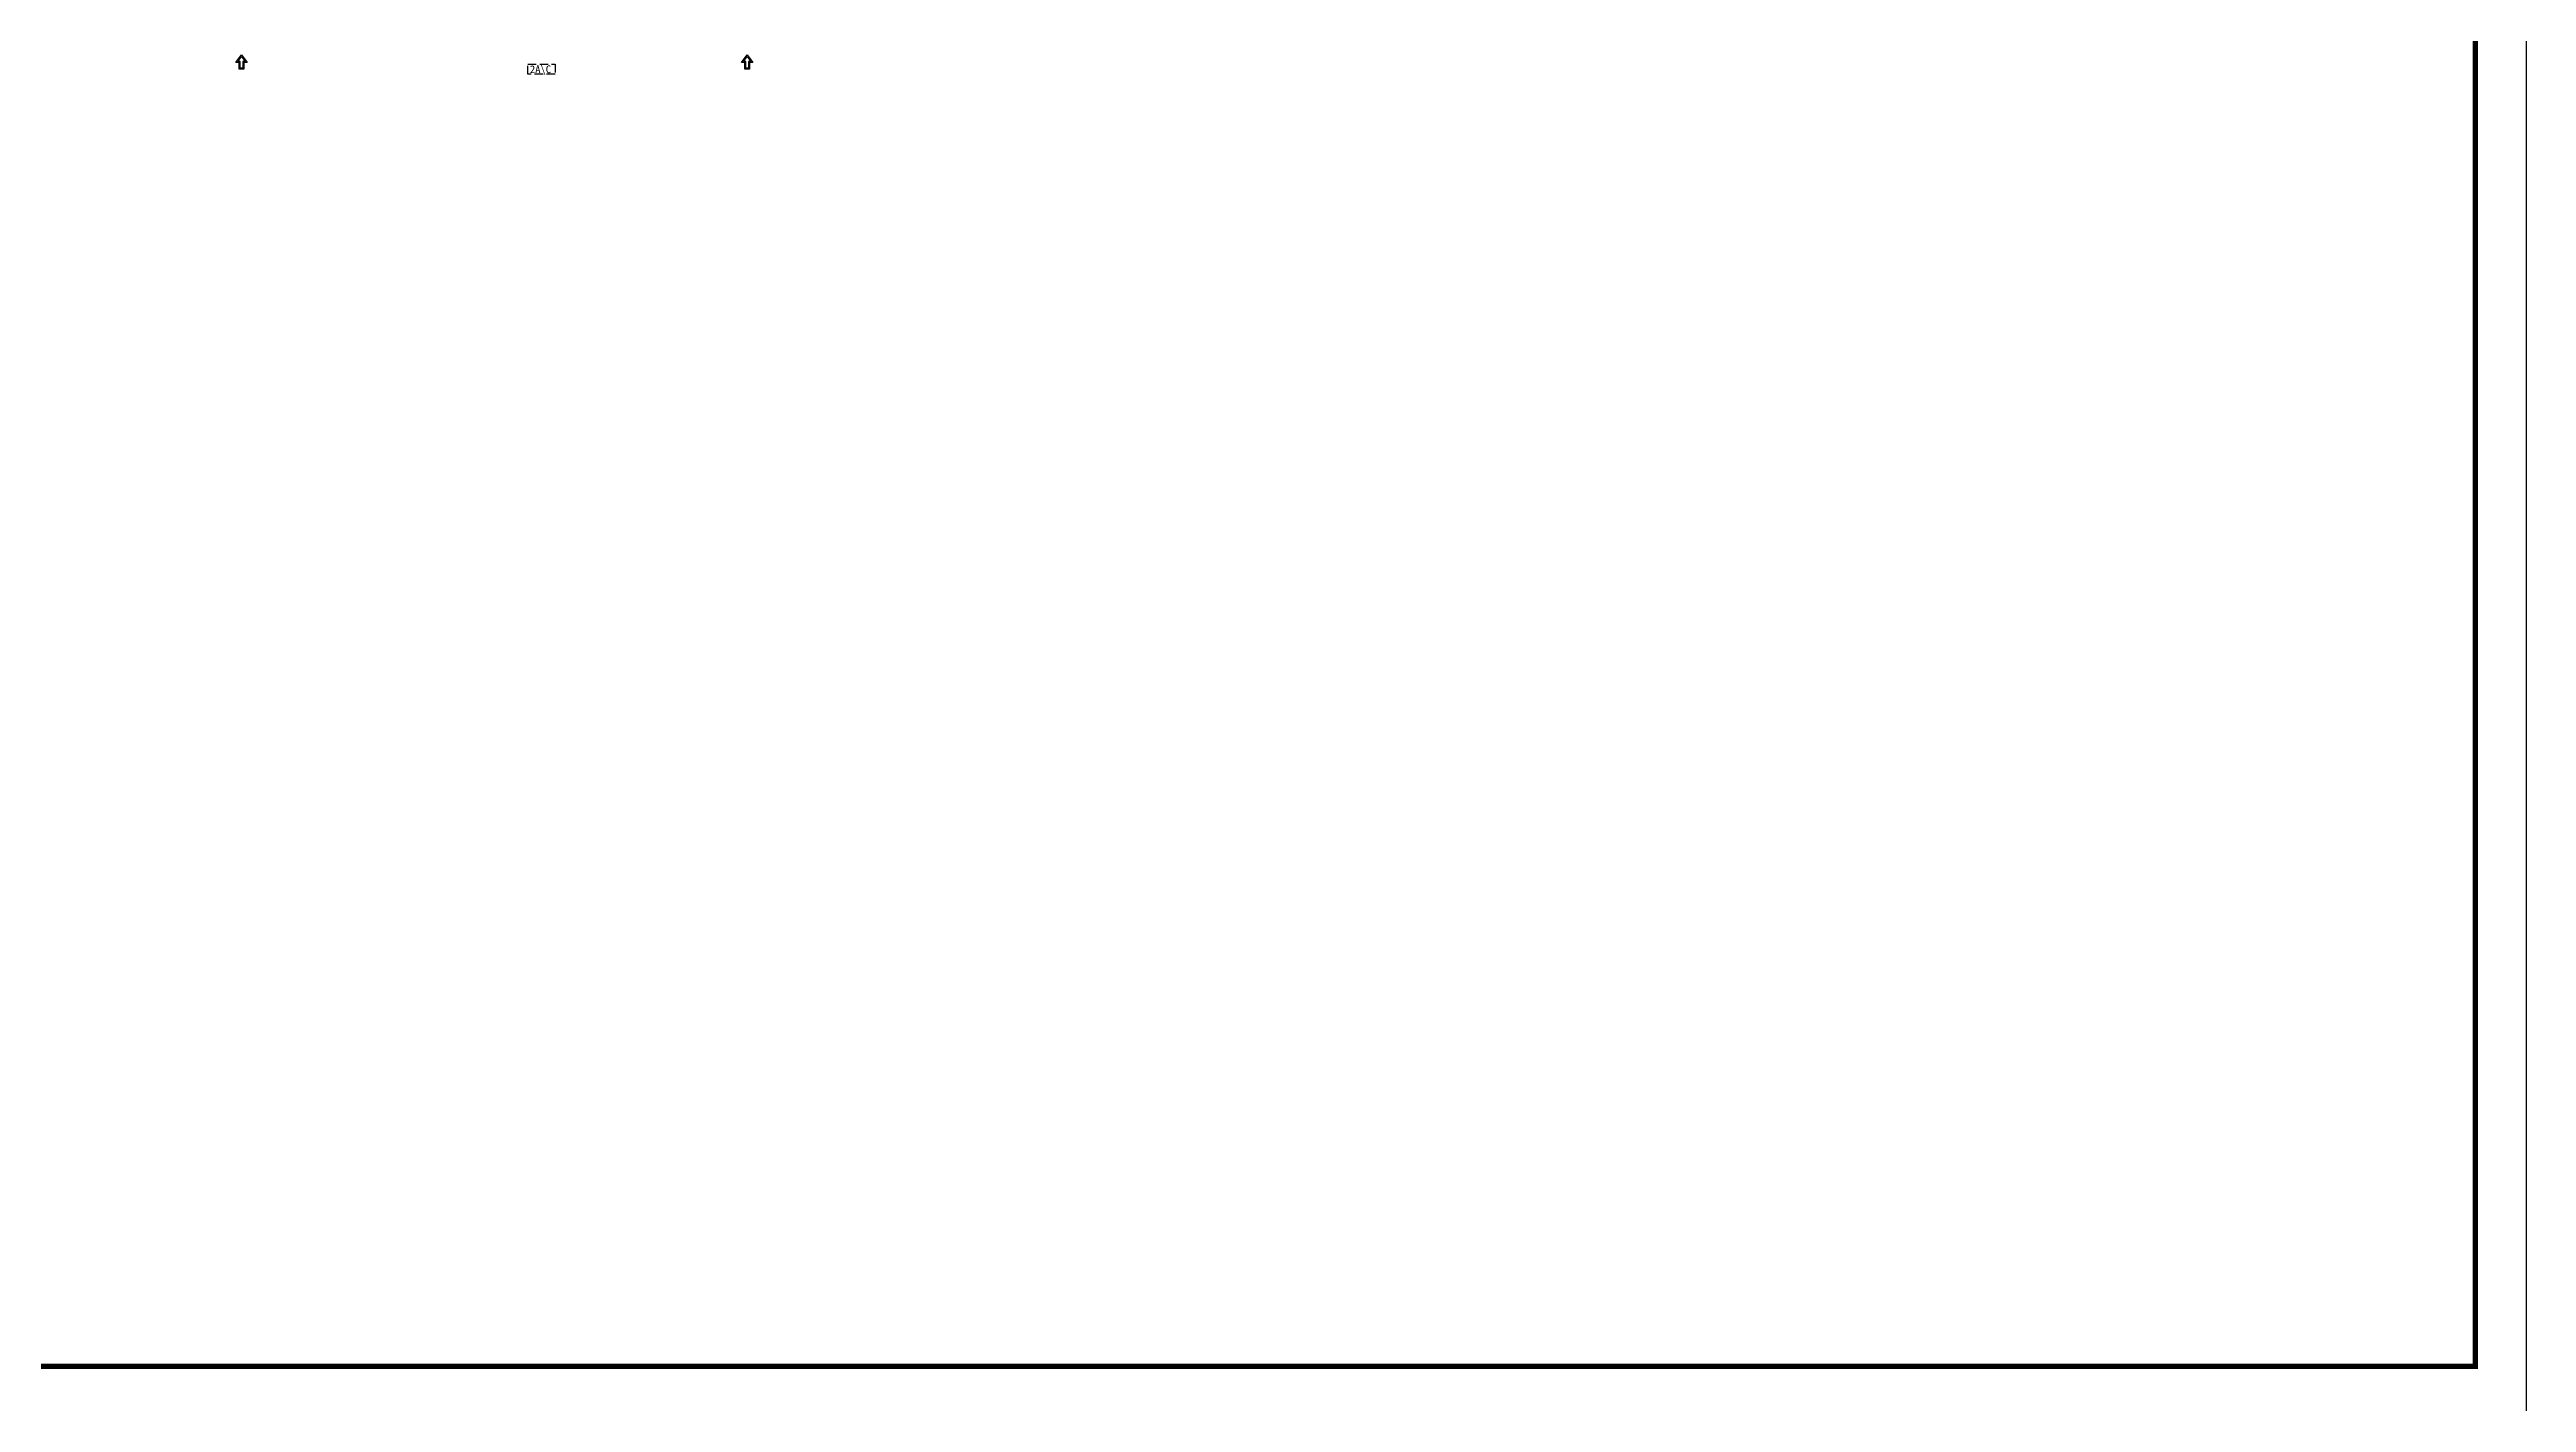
# Model space of a CAD drawing. Extents: x 196430 to 818205, y 904526 to 1974626.
# Drawn here: x 745588 to 818205, y 1618365 to 1658026 of the extents above; entities that cross this region are included whole.
import ezdxf

# ---------------------------------------------------------------- set-up
doc = ezdxf.new("R2010")
doc.units = 0
doc.header["$LTSCALE"] = 1000
doc.header["$MEASUREMENT"] = 0
doc.linetypes.add('arch-1#教学楼$0$DASH', pattern=[0.35, 0.25, -0.1])
doc.linetypes.add('arch-1#教学楼$0$HIDDEN2', pattern=[4.7625, 3.175, -1.5875])
for name, color, linetype in [('arch', 8, 'Continuous'), ('arch-1#教学楼$0$0-消防', 8, 'Continuous'), ('arch-1#教学楼$0$_0', 8, 'Continuous'), ('FRAME', 7, 'Continuous')]:
    doc.layers.add(name, color=color, linetype=linetype)
for name, color, linetype, lineweight in [('arch-1#教学楼$0$AC', 8, 'arch-1#教学楼$0$HIDDEN2', 25), ('arch-1#教学楼$0$PUB_TITLE', 8, 'Continuous', 25), ('PUB_TITLE', 4, 'Continuous', 25)]:
    doc.layers.add(name, color=color, linetype=linetype, lineweight=lineweight)
doc.styles.add('arch-1#教学楼$0$_TCH_DYN', font='')
doc.styles.get('arch-1#教学楼$0$_TCH_DYN').set_extended_font_data('SimSun')

# ---------------------------------------------------------------- blocks, each defined once
blk = doc.blocks.new('arch-1#教学楼$0$2AC')
at = {"layer": 'arch-1#教学楼$0$AC', "linetype": 'arch-1#教学楼$0$DASH'}
blk.add_lwpolyline([(5312920, 688661), (5313720, 688661), (5313720, 688361), (5312920, 688361)], close=True, dxfattribs=at)
at = {"layer": 'arch-1#教学楼$0$AC', "style": 'arch-1#教学楼$0$_TCH_DYN'}
blk.add_text('2A\\C', height=227.8, dxfattribs=at).set_placement((5312983, 688395))
blk = doc.blocks.new('arch-1#教学楼$0$平面标识')
at = {"layer": 'arch-1#教学楼$0$0-消防', "ltscale": 3}
blk.add_lwpolyline([(0, 422), (-168, 199), (-68, 199), (-68, 0), (68, 0), (68, 199), (168, 199), (0, 422)], dxfattribs=at)
blk.add_lwpolyline([(0, 372), (-108, 229), (-38, 229), (-38, 30), (38, 30), (38, 229), (108, 229)], close=True, dxfattribs=at)
blk = doc.blocks.new('arch-1#教学楼$0$xfjy')
at = {"layer": 'arch-1#教学楼$0$0-消防', "xscale": -1, "rotation": 359.9999999999931}
for p in [(5304526, 871783), (5319353, 871783)]:
    blk.add_blockref('arch-1#教学楼$0$平面标识', p, dxfattribs=at)
blk = doc.blocks.new('arch-1#教学楼')
at = {"layer": 'arch-1#教学楼$0$PUB_TITLE'}
blk.add_lwpolyline([(5245367, 656718), (5371517, 656718), (5371517, 835068), (5245367, 835068)], close=True, dxfattribs=at)
at = {"layer": 'arch-1#教学楼$0$_0'}
for name, p in [('arch-1#教学楼$0$xfjy', (0, -175541)), ('arch-1#教学楼$0$2AC', (0, 7731))]:
    blk.add_blockref(name, p, dxfattribs=at)
blk = doc.blocks.new('A0')
at = {"layer": 'PUB_TITLE', "color": 0}
blk.add_lwpolyline([(432928, 416554), (559078, 416554), (559078, 594904), (432928, 594904)], close=True, dxfattribs=at)
at = {"layer": 'PUB_TITLE', "color": 0, "const_width": 150}
blk.add_lwpolyline([(434428, 418054), (557578, 418054), (557578, 591154), (434428, 591154)], close=True, dxfattribs=at)

msp = doc.modelspace()

# ---------------------------------------------------------------- block references
at = {"layer": 'arch'}
msp.add_blockref('arch-1#教学楼', (-4553312, 961208), dxfattribs=at)
at = {"layer": 'FRAME'}
msp.add_blockref('A0', (259127, 1201372), dxfattribs=at)

doc.saveas('drawing.dxf')
